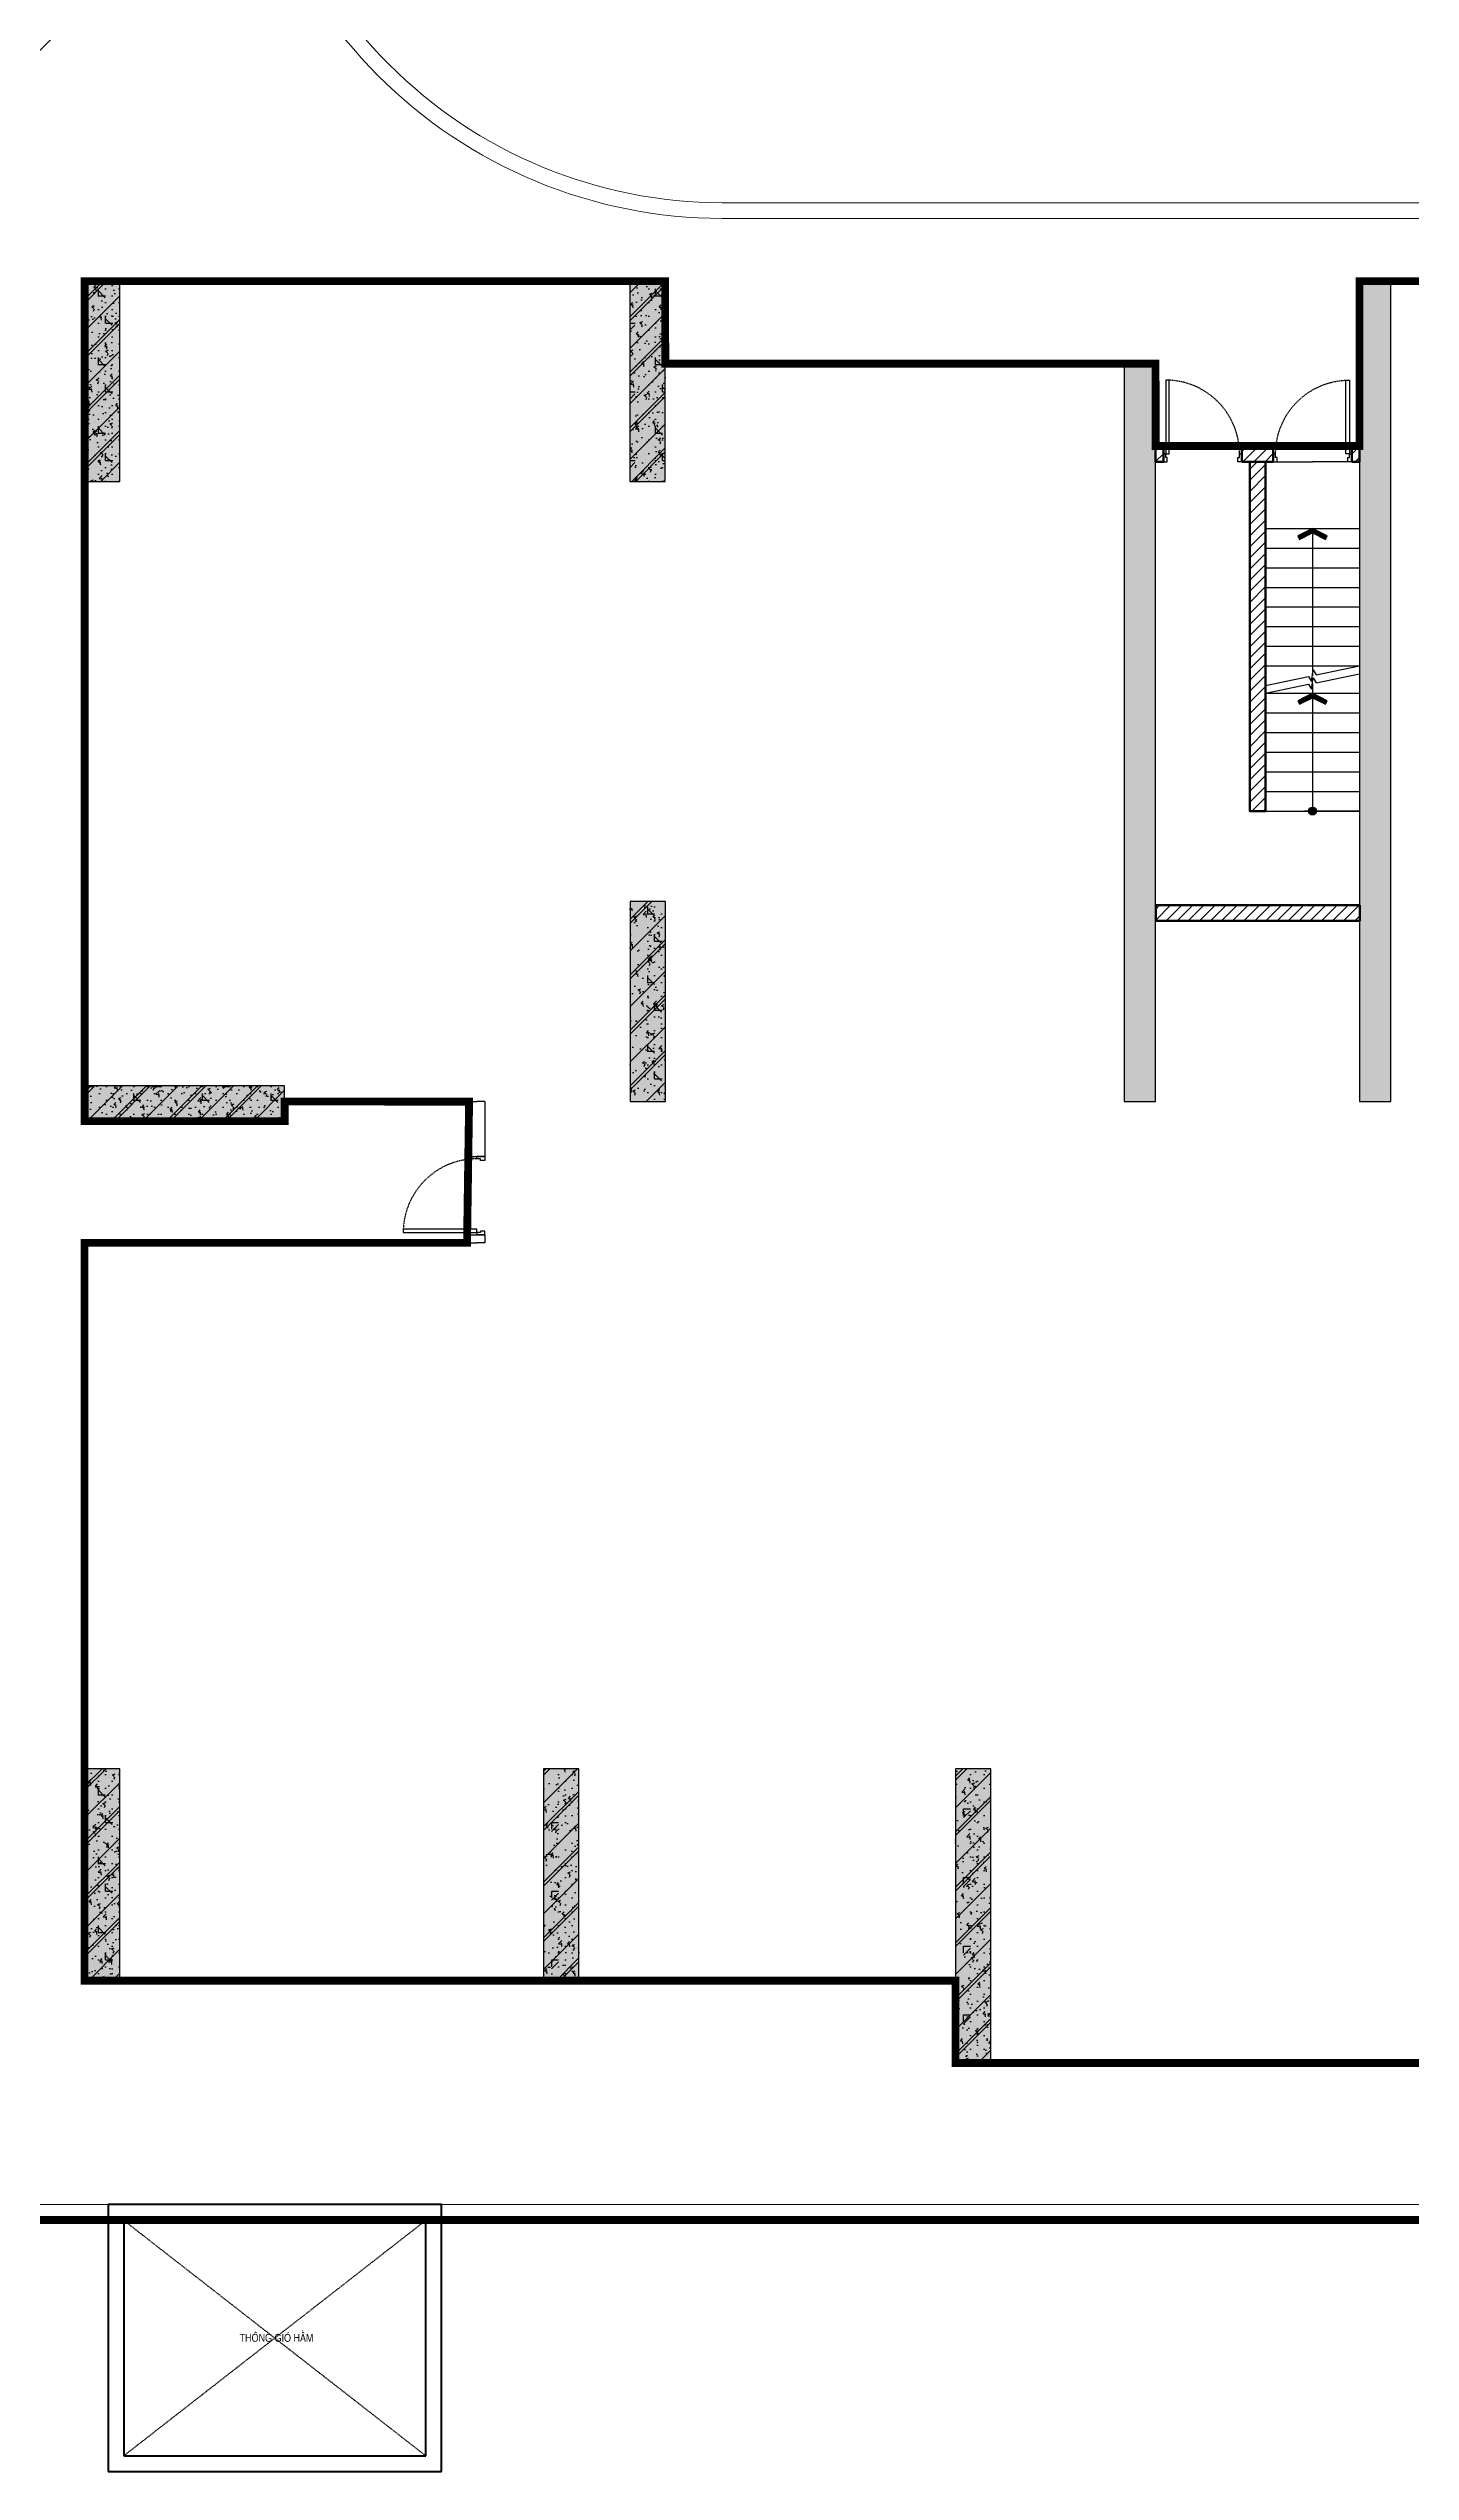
# Model space of a CAD drawing. Header units: millimetres. Extents: x 379264 to 1158416, y -283062 to 356890.
# Drawn here: x 934819 to 935166, y -28492 to -27875 of the extents above; entities that cross this region are included whole.
import ezdxf
from ezdxf.enums import TextEntityAlignment as Align

# ---------------------------------------------------------------- set-up
doc = ezdxf.new("R2010")
doc.units = ezdxf.units.MM
for name, pattern in [('CENTER', [2, 1.25, -0.25, 0.25, -0.25]), ('keyplan TANG 1$0$Core 1A$0$Hidden10.5', [1.5, 1, -0.5]), ('keyplan TANG 1$0$mb tang 1 TWC$0$Hidden10.5', [1.5, 1, -0.5]), ('keyplan TANG 1$0$MB_Luoi truc$1$HTT Center', [13, 10, -1, 1, -1]), ('keyplan TANG 1$0$Ranh dat$0$HTT Hidden 21', [3, 2, -1])]:
    doc.linetypes.add(name, pattern=pattern)
for name, color, linetype in [('12PM. GRID', 8, 'CENTER'), ('BLOCK C - CHI TIET THANG 7 - 15T$0$DnW', 20, 'Continuous'), ('keyplan TANG 1$0$Concrete Line', 250, 'Continuous'), ('keyplan TANG 1$0$mb tang 1 TWC$0$Concrete Line', 250, 'Continuous'), ('keyplan TANG 1$0$mb tang 1 TWC$0$Door', 250, 'Continuous'), ('keyplan TANG 1$0$mb tang 1 TWC$0$Staircase', 250, 'Continuous'), ('keyplan TANG 1$0$mb tang 1 TWC$0$Staircase Break', 250, 'Continuous'), ('keyplan TANG 1$0$mb tang 1 TWC$0$Staircase Direction', 250, 'Continuous'), ('keyplan TANG 1$0$mb tang 1 TWC$0$Wall Hatch', 250, 'Continuous'), ('keyplan TANG 1$0$MB_Cot tang 1$0$Concrete Hatch', 250, 'Continuous'), ('keyplan TANG 1$0$MB_Cot tang 1$0$Concrete Line', 250, 'Continuous'), ('keyplan TANG 1$0$MB_Cot tang 1$0$Concrete Solid', 250, 'Continuous'), ('keyplan TANG 1$0$Opening Hidden', 250, 'keyplan TANG 1$0$Core 1A$0$Hidden10.5'), ('keyplan TANG 1$0$Opening Line', 250, 'Continuous'), ('keyplan TANG 1$0$Opening Text', 250, 'Continuous')]:
    doc.layers.add(name, color=color, linetype=linetype)
for name, color, linetype, lineweight in [('keyplan TANG 1$0$Hatch vat lieu', 250, 'Continuous', 5), ('keyplan TANG 1$0$mb tang 1 TWC$0$Net cat Tuong', 250, 'Continuous', 40), ('keyplan TANG 1$0$mb tang 1 TWC$0$Wall Line', 250, 'Continuous', 70), ('keyplan TANG 1$0$MB_Luoi truc$1$Luoi Truc', 250, 'keyplan TANG 1$0$MB_Luoi truc$1$HTT Center', 9), ('keyplan TANG 1$0$Net cat Tuong', 250, 'Continuous', 40), ('keyplan TANG 1$0$Net Thay khac', 250, 'Continuous', 15), ('keyplan TANG 1$0$Net thay Tuong', 250, 'Continuous', 20), ('keyplan TANG 1$0$Ranh dat$0$CGXD', 250, 'keyplan TANG 1$0$Ranh dat$0$HTT Hidden 21', 40)]:
    doc.layers.add(name, color=color, linetype=linetype, lineweight=lineweight)
doc.styles.add('keyplan TANG 1$0$VNI-HelveC', font='VHELVCN_0.TTF')

# ---------------------------------------------------------------- blocks, each defined once
blk = doc.blocks.new('*U1376')
at = {"layer": 'keyplan TANG 1$0$Opening Hidden'}
for p, q in [((0, 0), (3850, 3000)), ((3850, 0), (0, 3000))]:
    blk.add_line(p, q, dxfattribs=at)
at = {"layer": 'keyplan TANG 1$0$Opening Line'}
blk.add_lwpolyline([(0, 0), (3850, 5.684341886080801e-14), (3850, 3000), (0, 3000)], close=True, dxfattribs=at)
at = {"layer": 'keyplan TANG 1$0$Opening Text', "style": 'keyplan TANG 1$0$VNI-HelveC'}
blk.add_attdef('OPENING', text='', height=100, dxfattribs=at).set_placement((1947.269837250002, 1503.210084781982), align=Align.MIDDLE_CENTER)
blk = doc.blocks.new('keyplan TANG 1$0$A$Cec98b088')
at = {"layer": 'keyplan TANG 1$0$Net cat Tuong'}
for p, q in [((42948.53515204491, -1800.000698770928), (38699.50788332132, -1800.000698770928)), ((38699.50788332132, -1800.000698770928), (38699.50788332132, -5203.410133761355)), ((42948.53515204491, -5203.410133761355), (42948.53515204491, -1800.000698770928)), ((42748.53515204491, -2000.000698770928), (38899.50788332132, -2000.000698770928)), ((38899.50788332132, -2000.000698770928), (38899.50788332132, -5003.410133761355)), ((42748.53515204491, -5003.410133761355), (42748.53515204491, -2000.000698770928)), ((38699.50788332132, -5203.410133761355), (42948.53515204491, -5203.410133761355)), ((38899.50788332132, -5003.410133761355), (42748.53515204491, -5003.410133761355))]:
    blk.add_line(p, q, dxfattribs=at)
at = {"layer": 'keyplan TANG 1$0$Opening Line'}
blk.add_blockref('*U1376', (38899.50788332132, -5003.410133761355), dxfattribs=at).add_auto_attribs({'OPENING': 'THOÂNG GIOÙ HAÀM'})
blk = doc.blocks.new('keyplan TANG 1$0$mb tang 1 TWC$0$Door 1000-1')
at = {"color": 0, "linetype": 'ByBlock'}
blk.add_lwpolyline([(30, 100), (75, 100), (75, 1040.000000000015), (30, 1040.000000000015)], close=True, dxfattribs=at)
for points in [[(50, 55), (30, 55), (30, 100), (0, 100), (0, 0), (50, 0), (50, 55)], [(950.0000000000146, 55), (970.0000000000146, 55), (970.0000000000146, 100), (1000.000000000015, 100), (1000.000000000015, 0), (950.0000000000146, 0), (950.0000000000146, 55)]]:
    blk.add_lwpolyline(points, dxfattribs=at)
at = {"color": 0, "linetype": 'keyplan TANG 1$0$mb tang 1 TWC$0$Hidden10.5'}
blk.add_arc((30, 100), 940.0000000000146, 0, 90, dxfattribs=at)
blk = doc.blocks.new('*U1422')
at = {"layer": 'keyplan TANG 1$0$mb tang 1 TWC$0$Door'}
blk.add_blockref('keyplan TANG 1$0$mb tang 1 TWC$0$Door 1000-1', (0, 0), dxfattribs=at)
blk = doc.blocks.new('*U1417')
at = {"layer": 'keyplan TANG 1$0$mb tang 1 TWC$0$Door'}
blk.add_blockref('keyplan TANG 1$0$mb tang 1 TWC$0$Door 1000-1', (0, 0), dxfattribs=at)
blk = doc.blocks.new('*U159')
at = {"layer": 'keyplan TANG 1$0$mb tang 1 TWC$0$Wall Hatch'}
h = blk.add_hatch(dxfattribs=at)
h.set_pattern_fill('LINE10', color=256, scale=100, angle=45, style=0, pattern_type=2)
h.set_pattern_definition([(45, (3799.999999998978, 899.9999999999987), (-70.71067811865474, 70.71067811865476), [])])
h.paths.add_polyline_path([(-400.0000000010168, 1.090082804301975e-13), (0, 0), (1.603842341970662e-13, 200), (-400.0000000010168, 200.0000000000001)])
at = {"layer": 'keyplan TANG 1$0$mb tang 1 TWC$0$Wall Line'}
blk.add_lwpolyline([(-400.0000000010168, 1.090082804301975e-13), (0, 0), (1.603842341970662e-13, 200), (-400.0000000010168, 200.0000000000001)], close=True, dxfattribs=at)
blk = doc.blocks.new('*U1416')
at = {"layer": 'keyplan TANG 1$0$mb tang 1 TWC$0$Wall Hatch'}
h = blk.add_hatch(dxfattribs=at)
h.set_pattern_fill('LINE10', color=256, scale=100, angle=45, style=0, pattern_type=2)
h.set_pattern_definition([(45, (4100.00000000052, 899.9999999999986), (-70.71067811865474, 70.71067811865476), [])])
h.paths.add_polyline_path([(-99.99999999947431, 2.374315213898552e-14), (0, 0), (1.603842341970662e-13, 200), (-99.99999999947431, 200)])
at = {"layer": 'keyplan TANG 1$0$mb tang 1 TWC$0$Wall Line'}
blk.add_lwpolyline([(-99.99999999947431, 2.374315213898552e-14), (0, 0), (1.603842341970662e-13, 200), (-99.99999999947431, 200)], close=True, dxfattribs=at)
blk = doc.blocks.new('*U156')
at = {"layer": 'keyplan TANG 1$0$mb tang 1 TWC$0$Wall Hatch'}
h = blk.add_hatch(dxfattribs=at)
h.set_pattern_fill('LINE10', color=256, scale=100, angle=45, style=0, pattern_type=2)
h.set_pattern_definition([(45, (1599.999999964853, 899.9999999999993), (-70.71067811865474, 70.71067811865476), [])])
h.paths.add_polyline_path([(-2600.000000035141, 7.342858878990857e-13), (0, 0), (1.603842341970662e-13, 200), (-2600.000000035141, 200.0000000000007)])
at = {"layer": 'keyplan TANG 1$0$mb tang 1 TWC$0$Wall Line'}
blk.add_lwpolyline([(-2600.000000035141, 7.342858878990857e-13), (0, 0), (1.603842341970662e-13, 200), (-2600.000000035141, 200.0000000000007)], close=True, dxfattribs=at)
blk = doc.blocks.new('*U157')
at = {"layer": 'keyplan TANG 1$0$mb tang 1 TWC$0$Wall Hatch'}
h = blk.add_hatch(dxfattribs=at)
h.set_pattern_fill('LINE10', color=256, scale=100, angle=45, style=0, pattern_type=2)
h.set_pattern_definition([(45, (1199.999999999998, 3150), (-70.71067811865474, 70.71067811865476), [])])
h.paths.add_polyline_path([(4449.999999999998, -1.004973881890692e-12), (0, 0), (-1.358912982141192e-13, -200), (4449.999999999998, -200.000000000001)])
at = {"layer": 'keyplan TANG 1$0$mb tang 1 TWC$0$Wall Line'}
blk.add_lwpolyline([(4449.999999999998, -1.004973881890692e-12), (0, 0), (-1.358912982141192e-13, -200), (4449.999999999998, -200.000000000001)], close=True, dxfattribs=at)
blk = doc.blocks.new('keyplan TANG 1$0$mb tang 1 TWC$0$Arrow 60')
at = {"linetype": 'ByBlock', "lineweight": -2}
h = blk.add_hatch(color=0, dxfattribs=at)
h.paths.add_polyline_path([(1.875, 0.9375000000000001), (1.651393202249892, 1.384713595499924), (0, 0.5590169943748364), (-1.651393202250176, 1.384713595499924), (-1.875, 0.9375000000001494), (0, 0)], flags=17)
h.paths.add_polyline_path([(1.651393202249892, 1.384713595499925), (1.875, 0.9375), (0, 0), (-1.875, 0.9375000000001492), (-1.651393202250176, 1.384713595499925), (0, 0.5590169943748364)])
blk.add_hatch(color=0, dxfattribs=at).paths.add_polyline_path([(1.651393202249892, 1.384713595499925), (1.875, 0.9375), (0, 0), (-1.875, 0.9375000000001492), (-1.651393202250176, 1.384713595499925), (0, 0.5590169943748364)])
at = {"color": 0, "linetype": 'ByBlock', "lineweight": -2}
blk.add_lwpolyline([(1.651393202249892, 1.384713595499925), (1.875, 0.9375), (0, 0), (-1.875, 0.9375000000001492), (-1.651393202250176, 1.384713595499925), (0, 0.5590169943748364)], close=True, dxfattribs=at)
blk = doc.blocks.new('keyplan TANG 1$0$mb tang 1 TWC$0$Dot')
at = {"linetype": 'ByBlock', "lineweight": -2}
h = blk.add_hatch(color=0, dxfattribs=at)
edge = h.paths.add_edge_path()
edge.add_arc((0, 0), 0.5, 0, 360)
at = {"color": 0, "linetype": 'ByBlock', "lineweight": -2}
blk.add_line((-1.110223024625157e-16, -1), (5.551115123125783e-17, 1), dxfattribs=at)
blk.add_circle((0, 0), 0.5, dxfattribs=at)
blk = doc.blocks.new('keyplan TANG 1$0$mb tang 1 TWC$0$A$C1c2797fe')
at = {"layer": 'keyplan TANG 1$0$mb tang 1 TWC$0$Staircase'}
for p, q in [((53449.99979398064, 20399.99995008368), (54049.99979398064, 20399.999972416612)), ((53449.99979398064, 20399.99995008368), (53449.99995961658, 15949.99995008368)), ((54649.99979398064, 20399.99999474955), (54049.99979398064, 20399.999972416612)), ((54649.99979398064, 20399.99999474955), (54649.99995961658, 15949.99999474955)), ((53449.99995961657, 19549.99999474955), (54649.99995961657, 19549.99999474955)), ((53449.99995961657, 19299.99999474955), (54649.99995961657, 19299.99999474955)), ((53449.99995961657, 19049.99999474955), (54649.99995961657, 19049.99999474955)), ((53449.99995961657, 18799.99999474955), (54649.99995961657, 18799.99999474955)), ((53449.99995961657, 18549.99999474955), (54649.99995961657, 18549.99999474955)), ((53449.99995961657, 18299.99999474955), (54649.99995961657, 18299.99999474955)), ((53449.99995961657, 18049.99999474955), (54649.99995961657, 18049.99999474955)), ((53449.99995961657, 17799.99999474955), (54649.99995961657, 17799.99999474955)), ((53449.99995961657, 17449.99999474955), (54649.99995961657, 17449.99999474955)), ((53449.99995961657, 17199.99999474955), (54649.99995961657, 17199.99999474955)), ((53449.99995961657, 16949.99999474955), (54649.99995961657, 16949.99999474955)), ((53449.99995961657, 16699.99999474955), (54649.99995961657, 16699.99999474955)), ((53449.99995961657, 16449.99999474955), (54649.99995961657, 16449.99999474955)), ((53449.99995961657, 16199.99999474955), (54649.99995961657, 16199.99999474955)), ((53449.99995961658, 15949.99995008368), (54049.99995961658, 15949.999972416615)), ((53449.99995961657, 15949.99999474955), (54649.99995961657, 15949.99999474955)), ((54649.99995961658, 15949.99999474955), (54049.99995961658, 15949.999972416615)), ((53251.54538834269, 14749.99999999986), (52051.54538834269, 14749.99999999986))]:
    blk.add_line(p, q, dxfattribs=at)
at = {"layer": 'keyplan TANG 1$0$mb tang 1 TWC$0$Staircase Break', "linetype": 'Continuous'}
blk.add_lwpolyline([(53449.99995958181, 17549.99999474955), (54001.05093859475, 17664.80228204418), (54039.5344417845, 17602.65797346592), (54060.46547738138, 17747.3420160361), (54098.9489805686, 17685.19770745492), (54649.99995958143, 17799.99999474955)], dxfattribs=at)
at = {"layer": 'keyplan TANG 1$0$mb tang 1 TWC$0$Staircase Break', "color": 3, "linetype": 'Continuous'}
blk.add_lwpolyline([(53449.99995958181, 17449.99999474955), (54001.05093859475, 17564.80228204418), (54039.5344417845, 17502.65797346592), (54060.46547738138, 17647.3420160361), (54098.9489805686, 17585.19770745492), (54649.99995958143, 17699.99999474955)], dxfattribs=at)
at = {"layer": 'keyplan TANG 1$0$mb tang 1 TWC$0$Staircase Direction'}
for p, q in [((53149.99979398013, 20599.99999474955), (52149.99979398012, 20599.99999474955)), ((54549.99979398117, 20599.99999474955), (53549.99979398115, 20599.99999474955)), ((54049.99995961657, 19549.99999474955), (54049.99995961656, 17674.99999498338)), ((54049.99995961656, 17574.99999498337), (54049.99995961656, 15949.99999474955))]:
    blk.add_line(p, q, dxfattribs=at)
at = {"layer": 'keyplan TANG 1$0$mb tang 1 TWC$0$Door'}
blk.add_blockref('*U1417', (52149.99979398012, 20399.99999474955), dxfattribs=at)
at = {"layer": 'keyplan TANG 1$0$mb tang 1 TWC$0$Door', "xscale": -1}
blk.add_blockref('*U1417', (54549.99979398117, 20399.99999474955), dxfattribs=at)
at = {"layer": 'keyplan TANG 1$0$mb tang 1 TWC$0$Net cat Tuong'}
for name, p in [('*U1416', (52149.99979398012, 20399.99999474955)), ('*U159', (53549.99979398115, 20399.99999474955)), ('*U1416', (54649.99979398064, 20399.99999474955)), ('*U156', (54651.54538837783, 14549.99999999986))]:
    blk.add_blockref(name, p, dxfattribs=at)
at = {"layer": 'keyplan TANG 1$0$mb tang 1 TWC$0$Net cat Tuong', "xscale": -1, "rotation": 270}
blk.add_blockref('*U157', (53449.99995961658, 15949.99999999986), dxfattribs=at)
at = {"layer": 'keyplan TANG 1$0$mb tang 1 TWC$0$Staircase Direction'}
for name, p, xscale, yscale, zscale, rotation in [('keyplan TANG 1$0$mb tang 1 TWC$0$Arrow 60', (54049.99995961657, 19549.99999474955), -100.0000000000008, 100.0000000000008, 100, 180), ('keyplan TANG 1$0$mb tang 1 TWC$0$Arrow 60', (54049.9999596166, 17449.99999474955), -100.0000000000007, 100.0000000000007, 100, 180), ('keyplan TANG 1$0$mb tang 1 TWC$0$Dot', (54049.99995961656, 15949.99999474955), 100.0000000000005, 100.0000000000005, 100.0000000000005, 90)]:
    blk.add_blockref(name, p, dxfattribs=dict(at, xscale=xscale, yscale=yscale, zscale=zscale, rotation=rotation))
blk = doc.blocks.new('keyplan TANG 1$0$mb tang 1 TWC$0$A$C20BE7445')
blk.add_blockref('keyplan TANG 1$0$mb tang 1 TWC$0$A$C1c2797fe', (0, 0))
blk = doc.blocks.new('*U43')
at = {"layer": 'keyplan TANG 1$0$MB_Cot tang 1$0$Concrete Hatch'}
h = blk.add_hatch(dxfattribs=at)
h.set_pattern_fill('CONCRETE', color=256, scale=50, style=0, pattern_type=2)
h.set_pattern_definition([(45, (-150, -9149.999999999998), (-176.7766952966369, 176.7766952966369), []), (45, (-150, -9099.999999999998), (-353.5533905932737, 353.5533905932738), []), (49.99999999999999, (-150, -9149.999999999998), (358.6300913003767, -31.37606749129755), [37.5, -412.5]), (355, (-150, -9149.999999999998), (-69.3756668065, 376.0960668500059), [30, -330]), (100.4514, (-120.11416, -9152.614669999997), (289.2546908570108, 344.7197710304768), [31.870095, -350.571056]), (46.18420000000001, (-150, -9049.999999999998), (533.6205243128222, -82.75950716450905), [56.25, -618.75]), (96.6356, (-105.5316275, -9056.896653499998), (467.3313527743517, 487.0589354502209), [47.805144, -525.8565]), (351.1842, (-150, -9049.999999999998), (467.3309725668136, 487.0593004626623), [45, -495]), (21, (-100, -9074.999999999998), (298.4535260592309, -201.3094453326694), [37.5, -412.5]), (326.0000000000001, (-100, -9074.999999999998), (121.6576659607909, 362.5750225234265), [30, -330]), (71.4514, (-75.1288835, -9091.775802999999), (420.111314290745, 161.2652483549762), [31.870095, -350.571056]), (37.50000000000001, (-150, -9149.999999999998), (6.079927658645334, 166.4469269156558), [0, -326, 0, -335, 0, -331.25]), (7.499999999999999, (-150, -9149.999999999998), (131.5347687210743, 197.2058559411801), [0, -191, 0, -318.5, 0, -126.25]), (327.5, (-261.5, -9149.999999999998), (266.9112180862045, -11.2774358671899), [0, -125, 0, -390, 0, -517.5]), (317.5, (-311.5, -9149.999999999998), (291.5930846711931, 50.05249116615882), [0, -162.5, 0, -259, 0, -367.5]), (0, (25, -8974.999999999998), (0, 875), [87.5, -787.5]), (0, (287.5, -8799.999999999998), (0, 875), [87.5, -787.5]), (0, (112.5, -8449.999999999998), (0, 875), [87.5, -350, 87.5, -350]), (90, (25, -8974.999999999998), (-875, 5.35782974626967e-14), [87.5, -787.5]), (90, (112.5, -8449.999999999998), (-875, 5.35782974626967e-14), [87.5, -787.5]), (90, (375, -8799.999999999998), (-875, 5.35782974626967e-14), [87.5, -787.5]), (90, (550, -8537.499999999998), (-875, 5.35782974626967e-14), [87.5, -787.5]), (135, (112.5, -8974.999999999998), (-875.016357447105, 8.881784197001252e-14), [123.76, -1113.7]), (135, (200, -8449.999999999998), (-875.016357447105, 8.881784197001252e-14), [123.76, -1113.7]), (45, (287.5, -8799.999999999998), (8.881784197001252e-14, 875.016357447105), [123.76, -247.485, 123.76, -742.455]), (0, (-325, -9149.999999999998), (87.5, 87.5), [-175, 0])])
h.paths.add_polyline_path([(-250, 150), (-250, -9249.999999999998), (150, -9249.999999999998), (150, 150)])
at = {"layer": 'keyplan TANG 1$0$MB_Cot tang 1$0$Concrete Solid'}
blk.add_hatch(color=256, dxfattribs=at).paths.add_polyline_path([(-250, 150), (-250, -9249.999999999998), (150, -9249.999999999998), (150, 150)])
at = {"layer": 'keyplan TANG 1$0$MB_Cot tang 1$0$Concrete Line'}
blk.add_lwpolyline([(-250, 150), (-250, -9249.999999999998), (150, -9249.999999999998), (150, 150)], close=True, dxfattribs=at)
blk = doc.blocks.new('*U37')
at = {"layer": 'keyplan TANG 1$0$MB_Cot tang 1$0$Concrete Hatch'}
h = blk.add_hatch(dxfattribs=at)
h.set_pattern_fill('CONCRETE', color=256, scale=50, style=0, pattern_type=2)
h.set_pattern_definition([(45, (-150, -10200), (-176.7766952966369, 176.7766952966369), []), (45, (-150, -10150), (-353.5533905932737, 353.5533905932738), []), (49.99999999999999, (-150, -10200), (358.6300913003767, -31.37606749129755), [37.5, -412.5]), (355, (-150, -10200), (-69.3756668065, 376.0960668500059), [30, -330]), (100.4514, (-120.11416, -10202.61467), (289.2546908570108, 344.7197710304768), [31.870095, -350.571056]), (46.18420000000001, (-150, -10100), (533.6205243128222, -82.75950716450905), [56.25, -618.75]), (96.6356, (-105.5316275, -10106.8966535), (467.3313527743517, 487.0589354502209), [47.805144, -525.8565]), (351.1842, (-150, -10100), (467.3309725668136, 487.0593004626623), [45, -495]), (21, (-100, -10125), (298.4535260592309, -201.3094453326694), [37.5, -412.5]), (326.0000000000001, (-100, -10125), (121.6576659607909, 362.5750225234265), [30, -330]), (71.4514, (-75.1288835, -10141.775803), (420.111314290745, 161.2652483549762), [31.870095, -350.571056]), (37.50000000000001, (-150, -10200), (6.079927658645334, 166.4469269156558), [0, -326, 0, -335, 0, -331.25]), (7.499999999999999, (-150, -10200), (131.5347687210743, 197.2058559411801), [0, -191, 0, -318.5, 0, -126.25]), (327.5, (-261.5, -10200), (266.9112180862045, -11.2774358671899), [0, -125, 0, -390, 0, -517.5]), (317.5, (-311.5, -10200), (291.5930846711931, 50.05249116615882), [0, -162.5, 0, -259, 0, -367.5]), (0, (25, -10025), (0, 875), [87.5, -787.5]), (0, (287.5, -9849.999999999998), (0, 875), [87.5, -787.5]), (0, (112.5, -9499.999999999998), (0, 875), [87.5, -350, 87.5, -350]), (90, (25, -10025), (-875, 5.35782974626967e-14), [87.5, -787.5]), (90, (112.5, -9499.999999999998), (-875, 5.35782974626967e-14), [87.5, -787.5]), (90, (375, -9849.999999999998), (-875, 5.35782974626967e-14), [87.5, -787.5]), (90, (550, -9587.499999999998), (-875, 5.35782974626967e-14), [87.5, -787.5]), (135, (112.5, -10025), (-875.016357447105, 8.881784197001252e-14), [123.76, -1113.7]), (135, (200, -9499.999999999998), (-875.016357447105, 8.881784197001252e-14), [123.76, -1113.7]), (45, (287.5, -9849.999999999998), (8.881784197001252e-14, 875.016357447105), [123.76, -247.485, 123.76, -742.455]), (0, (-325, -10200), (87.5, 87.5), [-175, 0])])
h.paths.add_polyline_path([(-250, 150), (-250, -10300), (150, -10300), (150, 150)])
at = {"layer": 'keyplan TANG 1$0$MB_Cot tang 1$0$Concrete Solid'}
blk.add_hatch(color=256, dxfattribs=at).paths.add_polyline_path([(-250, 150), (-250, -10300), (150, -10300), (150, 150)])
at = {"layer": 'keyplan TANG 1$0$MB_Cot tang 1$0$Concrete Line'}
blk.add_lwpolyline([(-250, 150), (-250, -10300), (150, -10300), (150, 150)], close=True, dxfattribs=at)
blk = doc.blocks.new('*U1378')
at = {"layer": 'keyplan TANG 1$0$MB_Cot tang 1$0$Concrete Hatch'}
h = blk.add_hatch(dxfattribs=at)
h.set_pattern_fill('CONCRETE', color=256, scale=50, style=0, pattern_type=2)
h.set_pattern_definition([(45, (-100, -2300), (-176.7766952966369, 176.7766952966369), []), (45, (-100, -2250), (-353.5533905932737, 353.5533905932738), []), (49.99999999999999, (-100, -2300), (358.6300913003767, -31.37606749129755), [37.5, -412.5]), (355, (-100, -2300), (-69.3756668065, 376.0960668500059), [30, -330]), (100.4514, (-70.11416, -2302.614669999999), (289.2546908570108, 344.7197710304768), [31.870095, -350.571056]), (46.18420000000001, (-100, -2200), (533.6205243128222, -82.75950716450905), [56.25, -618.75]), (96.6356, (-55.53162750000001, -2206.8966535), (467.3313527743517, 487.0589354502209), [47.805144, -525.8565]), (351.1842, (-100, -2200), (467.3309725668136, 487.0593004626623), [45, -495]), (21, (-50, -2225), (298.4535260592309, -201.3094453326694), [37.5, -412.5]), (326.0000000000001, (-50, -2225), (121.6576659607909, 362.5750225234265), [30, -330]), (71.4514, (-25.1288835, -2241.775803), (420.111314290745, 161.2652483549762), [31.870095, -350.571056]), (37.50000000000001, (-100, -2300), (6.079927658645334, 166.4469269156558), [0, -326, 0, -335, 0, -331.25]), (7.499999999999999, (-100, -2300), (131.5347687210743, 197.2058559411801), [0, -191, 0, -318.5, 0, -126.25]), (327.5, (-211.5, -2300), (266.9112180862045, -11.2774358671899), [0, -125, 0, -390, 0, -517.5]), (317.5, (-261.5, -2300), (291.5930846711931, 50.05249116615882), [0, -162.5, 0, -259, 0, -367.5]), (0, (75, -2125), (0, 875), [87.5, -787.5]), (0, (337.5, -1950), (0, 875), [87.5, -787.5]), (0, (162.5, -1600), (0, 875), [87.5, -350, 87.5, -350]), (90, (75, -2125), (-875, 5.35782974626967e-14), [87.5, -787.5]), (90, (162.5, -1600), (-875, 5.35782974626967e-14), [87.5, -787.5]), (90, (425, -1950), (-875, 5.35782974626967e-14), [87.5, -787.5]), (90, (600, -1687.5), (-875, 5.35782974626967e-14), [87.5, -787.5]), (135, (162.5, -2125), (-875.016357447105, 8.881784197001252e-14), [123.76, -1113.7]), (135, (250, -1600), (-875.016357447105, 8.881784197001252e-14), [123.76, -1113.7]), (45, (337.5, -1950), (8.881784197001252e-14, 875.016357447105), [123.76, -247.485, 123.76, -742.455]), (0, (-275, -2300), (87.5, 87.5), [-175, 0])])
h.paths.add_polyline_path([(-250, 150), (-250, -2400), (200, -2400), (200, 150)])
at = {"layer": 'keyplan TANG 1$0$MB_Cot tang 1$0$Concrete Solid'}
blk.add_hatch(color=256, dxfattribs=at).paths.add_polyline_path([(-250, 150), (-250, -2400), (200, -2400), (200, 150)])
at = {"layer": 'keyplan TANG 1$0$MB_Cot tang 1$0$Concrete Line'}
blk.add_lwpolyline([(-250, 150), (-250, -2400), (200, -2400), (200, 150)], close=True, dxfattribs=at)
blk = doc.blocks.new('*U1381')
at = {"layer": 'keyplan TANG 1$0$MB_Cot tang 1$0$Concrete Hatch'}
h = blk.add_hatch(dxfattribs=at)
h.set_pattern_fill('CONCRETE', color=256, scale=50, style=0, pattern_type=2)
h.set_pattern_definition([(45, (-200, -2300), (-176.7766952966369, 176.7766952966369), []), (45, (-200, -2250), (-353.5533905932737, 353.5533905932738), []), (49.99999999999999, (-200, -2300), (358.6300913003767, -31.37606749129755), [37.5, -412.5]), (355, (-200, -2300), (-69.3756668065, 376.0960668500059), [30, -330]), (100.4514, (-170.11416, -2302.614669999999), (289.2546908570108, 344.7197710304768), [31.870095, -350.571056]), (46.18420000000001, (-200, -2200), (533.6205243128222, -82.75950716450905), [56.25, -618.75]), (96.6356, (-155.5316275, -2206.8966535), (467.3313527743517, 487.0589354502209), [47.805144, -525.8565]), (351.1842, (-200, -2200), (467.3309725668136, 487.0593004626623), [45, -495]), (21, (-150, -2225), (298.4535260592309, -201.3094453326694), [37.5, -412.5]), (326.0000000000001, (-150, -2225), (121.6576659607909, 362.5750225234265), [30, -330]), (71.4514, (-125.1288835, -2241.775803), (420.111314290745, 161.2652483549762), [31.870095, -350.571056]), (37.50000000000001, (-200, -2300), (6.079927658645334, 166.4469269156558), [0, -326, 0, -335, 0, -331.25]), (7.499999999999999, (-200, -2300), (131.5347687210743, 197.2058559411801), [0, -191, 0, -318.5, 0, -126.25]), (327.5, (-311.5, -2300), (266.9112180862045, -11.2774358671899), [0, -125, 0, -390, 0, -517.5]), (317.5, (-361.5, -2300), (291.5930846711931, 50.05249116615882), [0, -162.5, 0, -259, 0, -367.5]), (0, (-25, -2125), (0, 875), [87.5, -787.5]), (0, (237.5, -1950), (0, 875), [87.5, -787.5]), (0, (62.5, -1600), (0, 875), [87.5, -350, 87.5, -350]), (90, (-25, -2125), (-875, 5.35782974626967e-14), [87.5, -787.5]), (90, (62.5, -1600), (-875, 5.35782974626967e-14), [87.5, -787.5]), (90, (325, -1950), (-875, 5.35782974626967e-14), [87.5, -787.5]), (90, (500, -1687.5), (-875, 5.35782974626967e-14), [87.5, -787.5]), (135, (62.5, -2125), (-875.016357447105, 8.881784197001252e-14), [123.76, -1113.7]), (135, (150, -1600), (-875.016357447105, 8.881784197001252e-14), [123.76, -1113.7]), (45, (237.5, -1950), (8.881784197001252e-14, 875.016357447105), [123.76, -247.485, 123.76, -742.455]), (0, (-375, -2300), (87.5, 87.5), [-175, 0])])
h.paths.add_polyline_path([(-300, 150), (-300, -2400), (150, -2400), (150, 150)])
at = {"layer": 'keyplan TANG 1$0$MB_Cot tang 1$0$Concrete Solid'}
blk.add_hatch(color=256, dxfattribs=at).paths.add_polyline_path([(-300, 150), (-300, -2400), (150, -2400), (150, 150)])
at = {"layer": 'keyplan TANG 1$0$MB_Cot tang 1$0$Concrete Line'}
blk.add_lwpolyline([(-300, 150), (-300, -2400), (150, -2400), (150, 150)], close=True, dxfattribs=at)
blk = doc.blocks.new('*U1379')
at = {"layer": 'keyplan TANG 1$0$MB_Cot tang 1$0$Concrete Hatch'}
h = blk.add_hatch(dxfattribs=at)
h.set_pattern_fill('CONCRETE', color=256, scale=50, style=0, pattern_type=2)
h.set_pattern_definition([(45, (-200, -1100), (-176.7766952966369, 176.7766952966369), []), (45, (-200, -1050), (-353.5533905932737, 353.5533905932738), []), (49.99999999999999, (-200, -1100), (358.6300913003767, -31.37606749129755), [37.5, -412.5]), (355, (-200, -1100), (-69.3756668065, 376.0960668500059), [30, -330]), (100.4514, (-170.11416, -1102.614669999999), (289.2546908570108, 344.7197710304768), [31.870095, -350.571056]), (46.18420000000001, (-200, -999.9999999999995), (533.6205243128222, -82.75950716450905), [56.25, -618.75]), (96.6356, (-155.5316275, -1006.8966535), (467.3313527743517, 487.0589354502209), [47.805144, -525.8565]), (351.1842, (-200, -999.9999999999995), (467.3309725668136, 487.0593004626623), [45, -495]), (21, (-150, -1025), (298.4535260592309, -201.3094453326694), [37.5, -412.5]), (326.0000000000001, (-150, -1025), (121.6576659607909, 362.5750225234265), [30, -330]), (71.4514, (-125.1288835, -1041.775803), (420.111314290745, 161.2652483549762), [31.870095, -350.571056]), (37.50000000000001, (-200, -1100), (6.079927658645334, 166.4469269156558), [0, -326, 0, -335, 0, -331.25]), (7.499999999999999, (-200, -1100), (131.5347687210743, 197.2058559411801), [0, -191, 0, -318.5, 0, -126.25]), (327.5, (-311.5, -1100), (266.9112180862045, -11.2774358671899), [0, -125, 0, -390, 0, -517.5]), (317.5, (-361.5, -1100), (291.5930846711931, 50.05249116615882), [0, -162.5, 0, -259, 0, -367.5]), (0, (-25, -924.9999999999995), (0, 875), [87.5, -787.5]), (0, (237.5, -749.9999999999995), (0, 875), [87.5, -787.5]), (0, (62.5, -399.9999999999995), (0, 875), [87.5, -350, 87.5, -350]), (90, (-25, -924.9999999999995), (-875, 5.35782974626967e-14), [87.5, -787.5]), (90, (62.5, -399.9999999999995), (-875, 5.35782974626967e-14), [87.5, -787.5]), (90, (325, -749.9999999999995), (-875, 5.35782974626967e-14), [87.5, -787.5]), (90, (500, -487.4999999999995), (-875, 5.35782974626967e-14), [87.5, -787.5]), (135, (62.5, -924.9999999999995), (-875.016357447105, 8.881784197001252e-14), [123.76, -1113.7]), (135, (150, -399.9999999999995), (-875.016357447105, 8.881784197001252e-14), [123.76, -1113.7]), (45, (237.5, -749.9999999999995), (8.881784197001252e-14, 875.016357447105), [123.76, -247.485, 123.76, -742.455]), (0, (-375, -1100), (87.5, 87.5), [-175, 0])])
h.paths.add_polyline_path([(-300, 1350), (-300, -2400), (150, -2400), (150, 1350)])
at = {"layer": 'keyplan TANG 1$0$MB_Cot tang 1$0$Concrete Solid'}
blk.add_hatch(color=256, dxfattribs=at).paths.add_polyline_path([(-300, 1350), (-300, -2400), (150, -2400), (150, 1350)])
at = {"layer": 'keyplan TANG 1$0$MB_Cot tang 1$0$Concrete Line'}
blk.add_lwpolyline([(-300, 1350), (-300, -2400), (150, -2400), (150, 1350)], close=True, dxfattribs=at)
blk = doc.blocks.new('*U1384')
at = {"layer": 'keyplan TANG 1$0$MB_Cot tang 1$0$Concrete Hatch'}
h = blk.add_hatch(dxfattribs=at)
h.set_pattern_fill('CONCRETE', color=256, scale=50, style=0, pattern_type=2)
h.set_pattern_definition([(45, (-199.9999999995343, -2150), (-176.7766952966369, 176.7766952966369), []), (45, (-199.9999999995343, -2100), (-353.5533905932737, 353.5533905932738), []), (49.99999999999999, (-199.9999999995343, -2150), (358.6300913003767, -31.37606749129755), [37.5, -412.5]), (355, (-199.9999999995343, -2150), (-69.3756668065, 376.0960668500059), [30, -330]), (100.4514, (-170.1141599995343, -2152.614669999999), (289.2546908570108, 344.7197710304768), [31.870095, -350.571056]), (46.18420000000001, (-199.9999999995343, -2050), (533.6205243128222, -82.75950716450905), [56.25, -618.75]), (96.6356, (-155.5316274995344, -2056.8966535), (467.3313527743517, 487.0589354502209), [47.805144, -525.8565]), (351.1842, (-199.9999999995343, -2050), (467.3309725668136, 487.0593004626623), [45, -495]), (21, (-149.9999999995343, -2075), (298.4535260592309, -201.3094453326694), [37.5, -412.5]), (326.0000000000001, (-149.9999999995343, -2075), (121.6576659607909, 362.5750225234265), [30, -330]), (71.4514, (-125.1288834995343, -2091.775803), (420.111314290745, 161.2652483549762), [31.870095, -350.571056]), (37.50000000000001, (-199.9999999995343, -2150), (6.079927658645334, 166.4469269156558), [0, -326, 0, -335, 0, -331.25]), (7.499999999999999, (-199.9999999995343, -2150), (131.5347687210743, 197.2058559411801), [0, -191, 0, -318.5, 0, -126.25]), (327.5, (-311.4999999995343, -2150), (266.9112180862045, -11.2774358671899), [0, -125, 0, -390, 0, -517.5]), (317.5, (-361.4999999995343, -2150), (291.5930846711931, 50.05249116615882), [0, -162.5, 0, -259, 0, -367.5]), (0, (-24.99999999953434, -1975), (0, 875), [87.5, -787.5]), (0, (237.5000000004657, -1800), (0, 875), [87.5, -787.5]), (0, (62.50000000046566, -1450), (0, 875), [87.5, -350, 87.5, -350]), (90, (-24.99999999953434, -1975), (-875, 5.35782974626967e-14), [87.5, -787.5]), (90, (62.50000000046566, -1450), (-875, 5.35782974626967e-14), [87.5, -787.5]), (90, (325.0000000004657, -1800), (-875, 5.35782974626967e-14), [87.5, -787.5]), (90, (500.0000000004657, -1537.5), (-875, 5.35782974626967e-14), [87.5, -787.5]), (135, (62.50000000046566, -1975), (-875.016357447105, 8.881784197001252e-14), [123.76, -1113.7]), (135, (150.0000000004657, -1450), (-875.016357447105, 8.881784197001252e-14), [123.76, -1113.7]), (45, (237.5000000004657, -1800), (8.881784197001252e-14, 875.016357447105), [123.76, -247.485, 123.76, -742.455]), (0, (-374.9999999995343, -2150), (87.5, 87.5), [-175, 0])])
h.paths.add_polyline_path([(-300, 300), (-300, -2400), (150.0000000004657, -2400), (150.0000000004657, 300)])
at = {"layer": 'keyplan TANG 1$0$MB_Cot tang 1$0$Concrete Solid'}
blk.add_hatch(color=256, dxfattribs=at).paths.add_polyline_path([(-300, 300), (-300, -2400), (150.0000000004657, -2400), (150.0000000004657, 300)])
at = {"layer": 'keyplan TANG 1$0$MB_Cot tang 1$0$Concrete Line'}
blk.add_lwpolyline([(-300, 300), (-300, -2400), (150.0000000004657, -2400), (150.0000000004657, 300)], close=True, dxfattribs=at)
blk = doc.blocks.new('*U1392')
at = {"layer": 'keyplan TANG 1$0$MB_Cot tang 1$0$Concrete Hatch'}
h = blk.add_hatch(dxfattribs=at)
h.set_pattern_fill('CONCRETE', color=256, scale=50, style=0, pattern_type=2)
h.set_pattern_definition([(45, (2000, -299.9999999998835), (-176.7766952966369, 176.7766952966369), []), (45, (2000, -249.9999999998835), (-353.5533905932737, 353.5533905932738), []), (49.99999999999999, (2000, -299.9999999998835), (358.6300913003767, -31.37606749129755), [37.5, -412.5]), (355, (2000, -299.9999999998835), (-69.3756668065, 376.0960668500059), [30, -330]), (100.4514, (2029.88584, -302.6146699998835), (289.2546908570108, 344.7197710304768), [31.870095, -350.571056]), (46.18420000000001, (2000, -199.9999999998835), (533.6205243128222, -82.75950716450905), [56.25, -618.75]), (96.6356, (2044.4683725, -206.8966534998835), (467.3313527743517, 487.0589354502209), [47.805144, -525.8565]), (351.1842, (2000, -199.9999999998835), (467.3309725668136, 487.0593004626623), [45, -495]), (21, (2050, -224.9999999998835), (298.4535260592309, -201.3094453326694), [37.5, -412.5]), (326.0000000000001, (2050, -224.9999999998835), (121.6576659607909, 362.5750225234265), [30, -330]), (71.4514, (2074.8711165, -241.7758029998835), (420.111314290745, 161.2652483549762), [31.870095, -350.571056]), (37.50000000000001, (2000, -299.9999999998835), (6.079927658645334, 166.4469269156558), [0, -326, 0, -335, 0, -331.25]), (7.499999999999999, (2000, -299.9999999998835), (131.5347687210743, 197.2058559411801), [0, -191, 0, -318.5, 0, -126.25]), (327.5, (1888.5, -299.9999999998835), (266.9112180862045, -11.2774358671899), [0, -125, 0, -390, 0, -517.5]), (317.5, (1838.5, -299.9999999998835), (291.5930846711931, 50.05249116615882), [0, -162.5, 0, -259, 0, -367.5]), (0, (2175, -124.9999999998835), (0, 875), [87.5, -787.5]), (0, (2437.5, 50.00000000011653), (0, 875), [87.5, -787.5]), (0, (2262.5, 400.0000000001165), (0, 875), [87.5, -350, 87.5, -350]), (90, (2175, -124.9999999998835), (-875, 5.35782974626967e-14), [87.5, -787.5]), (90, (2262.5, 400.0000000001165), (-875, 5.35782974626967e-14), [87.5, -787.5]), (90, (2525, 50.00000000011653), (-875, 5.35782974626967e-14), [87.5, -787.5]), (90, (2700, 312.5000000001165), (-875, 5.35782974626967e-14), [87.5, -787.5]), (135, (2262.5, -124.9999999998835), (-875.016357447105, 8.881784197001252e-14), [123.76, -1113.7]), (135, (2350, 400.0000000001165), (-875.016357447105, 8.881784197001252e-14), [123.76, -1113.7]), (45, (2437.5, 50.00000000011653), (8.881784197001252e-14, 875.016357447105), [123.76, -247.485, 123.76, -742.455]), (0, (1825, -299.9999999998835), (87.5, 87.5), [-175, 0])])
h.paths.add_polyline_path([(-250, 100.0000000001164), (-250, -349.9999999999999), (2300, -350), (2300, 100.0000000001164)])
at = {"layer": 'keyplan TANG 1$0$MB_Cot tang 1$0$Concrete Solid'}
blk.add_hatch(color=256, dxfattribs=at).paths.add_polyline_path([(-250, 100.0000000001164), (-250, -349.9999999999999), (2300, -350), (2300, 100.0000000001164)])
at = {"layer": 'keyplan TANG 1$0$MB_Cot tang 1$0$Concrete Line'}
blk.add_lwpolyline([(-250, 100.0000000001164), (-250, -349.9999999999999), (2300, -350), (2300, 100.0000000001164)], close=True, dxfattribs=at)
blk = doc.blocks.new('keyplan TANG 1')
at = {"color": 7, "const_width": 100}
blk.add_lwpolyline([(61150, 22699.99999999965), (54649.99983362504, 22699.99989698776), (54650, 20599.99999474955), (52051.54538834266, 20599.99999474955), (52050, 21650.00000094035), (45801.5453941569, 21650.00000094033), (45800, 22699.99999999965), (38401.54539415689, 22699.9999999994), (38401.54539415689, 11999.99999999942), (40949.99999999953, 11999.99999999942), (40949.99999999953, 12250.00000292124), (43301.54538758133, 12248.4546146986), (43274.99999856717, 10450.00000000032), (38399.99999856706, 10450.00000000032), (38399.99999856704, 1049.999999999651), (49499.99985265901, 1049.999824087034), (49499.99983601863, -3.48791218129918e-10), (55999.99983612545, -0.0001030122411975753)], dxfattribs=at)
at = {"layer": 'keyplan TANG 1$0$Hatch vat lieu'}
blk.add_lwpolyline([(32491.42102571618, 20302.22975068487), (39527.30990135559, 27338.08573876024), (39527.69223180739, 32348.56236730906), (40334.3611856114, 32348.50327178126), (40328.6371298476, 29713.46801798802, 0.4148499530474581), (46528.62250150886, 23499.99986345356), (76850.00000000105, 23499.9998634535)], format="xyb", dxfattribs=at)
blk.add_lwpolyline([(38699.50788332132, -1800.000698771038), (42948.53515204491, -1800.000698771038), (42948.53515204491, -5203.410133761464), (38699.50788332132, -5203.410133761464)], close=True, dxfattribs=at)
at = {"layer": 'keyplan TANG 1$0$mb tang 1 TWC$0$Door'}
for p, q in [((43301.54539415693, 12250.00000292124), (43401.54539415693, 12250.00000292124)), ((43301.54539415693, 12250.00000292124), (43301.54539415693, 11549.99999999991)), ((43501.54539415693, 12250.00000292124), (43401.54539415693, 12250.00000292124)), ((43501.54539415693, 12250.00000292124), (43501.54539415693, 11549.99999999991)), ((43301.54539415693, 11549.99999999991), (43401.54539415693, 11549.99999999991)), ((43301.54539415693, 10549.99999999988), (43301.54539415693, 11549.99999999991)), ((43501.54539415693, 11549.99999999991), (43401.54539415693, 11549.99999999991)), ((43301.54539415693, 10549.99999999988), (43401.54539415693, 10549.99999999988)), ((43301.54539415693, 10549.99999999988), (43301.54539415693, 10449.99999999988)), ((43501.54539415693, 10549.99999999988), (43401.54539415693, 10549.99999999988)), ((43501.54539415693, 10549.99999999988), (43501.54539415693, 10449.99999999988)), ((43301.54539415693, 10449.99999999988), (43401.54539415693, 10449.99999999988)), ((43501.54539415693, 10449.99999999988), (43401.54539415693, 10449.99999999988))]:
    blk.add_line(p, q, dxfattribs=at)
at = {"layer": 'keyplan TANG 1$0$MB_Luoi truc$1$Luoi Truc'}
blk.add_line((107550.0000007179, -2000.000000000116), (-120717.0351057016, -2000.000000000116), dxfattribs=at)
at = {"layer": 'keyplan TANG 1$0$Net Thay khac'}
blk.add_lwpolyline([(32350, 20443.65143744258), (39327.31622268946, 27420.93504635175), (39327.7074935839, 32548.57701846992), (40534.7960832215, 32548.48858871573), (40528.63665796572, 29713.03356139013, 0.4148499530474554), (46528.62250150886, 23699.9998634535), (76850.00000000105, 23699.9998634535)], format="xyb", dxfattribs=at)
at = {"layer": 'keyplan TANG 1$0$Net thay Tuong'}
for points in [[(101550.0000001195, -1999.999137968523), (32350.00000000003, -2000.000861937966), (32350.00000000003, 20443.65143744295)], [(101350.0000001195, -1799.999142951099), (32550.00000000003, -1800.00085695539), (32550.00000000003, 20643.65050259122)]]:
    blk.add_lwpolyline(points, dxfattribs=at)
at = {"layer": 'keyplan TANG 1$0$Ranh dat$0$CGXD', "ltscale": 0.1, "const_width": 99.99999999999987}
blk.add_lwpolyline([(-120672.6085753441, -1999.999999165535), (101549.9999992847, -1999.999999403954), (101552.6037964821, 159996.8385541439), (-8354.52076458931, 159998.1233597398), (-8358.646733760834, 83058.68978583813)], dxfattribs=at)
at = {"layer": 'keyplan TANG 1$0$Concrete Line'}
blk.add_blockref('keyplan TANG 1$0$A$Cec98b088', (0, -1.091393642127514e-10), dxfattribs=at)
at = {"layer": 'keyplan TANG 1$0$mb tang 1 TWC$0$Concrete Line'}
blk.add_blockref('keyplan TANG 1$0$mb tang 1 TWC$0$A$C20BE7445', (0, 0), dxfattribs=at)
at = {"layer": 'keyplan TANG 1$0$mb tang 1 TWC$0$Door', "rotation": 90}
blk.add_blockref('*U1422', (43501.54539415693, 10549.99999999988), dxfattribs=at)
at = {"layer": 'keyplan TANG 1$0$MB_Cot tang 1$0$Concrete Line'}
for name, p in [('*U1381', (38699.99999999953, 22549.99999999988)), ('*U1378', (45600, 22549.99999999965)), ('*U37', (54900, 22549.99999999965)), ('*U43', (51900, 21499.99999999965)), ('*U1381', (45652.54539415694, 14649.99999348202)), ('*U1392', (38649.99999999953, 12349.99999999942)), ('*U1384', (38699.99999999953, 3449.999999999651)), ('*U1384', (44550, 3449.999999999651)), ('*U1379', (49800, 2399.999999999651))]:
    blk.add_blockref(name, p, dxfattribs=at)
blk = doc.blocks.new('A$C0F1F2E69')
at = {"layer": 'BLOCK C - CHI TIET THANG 7 - 15T$0$DnW', "xscale": 0.02, "yscale": 0.02, "zscale": 0.02}
blk.add_blockref('keyplan TANG 1', (1907.087069346104, -92.84652750456007), dxfattribs=at)

msp = doc.modelspace()

# ---------------------------------------------------------------- block references
at = {"layer": '12PM. GRID'}
msp.add_blockref('A$C0F1F2E69', (932153.3460604745, -28294.96007476898), dxfattribs=at)

doc.saveas('drawing.dxf')
